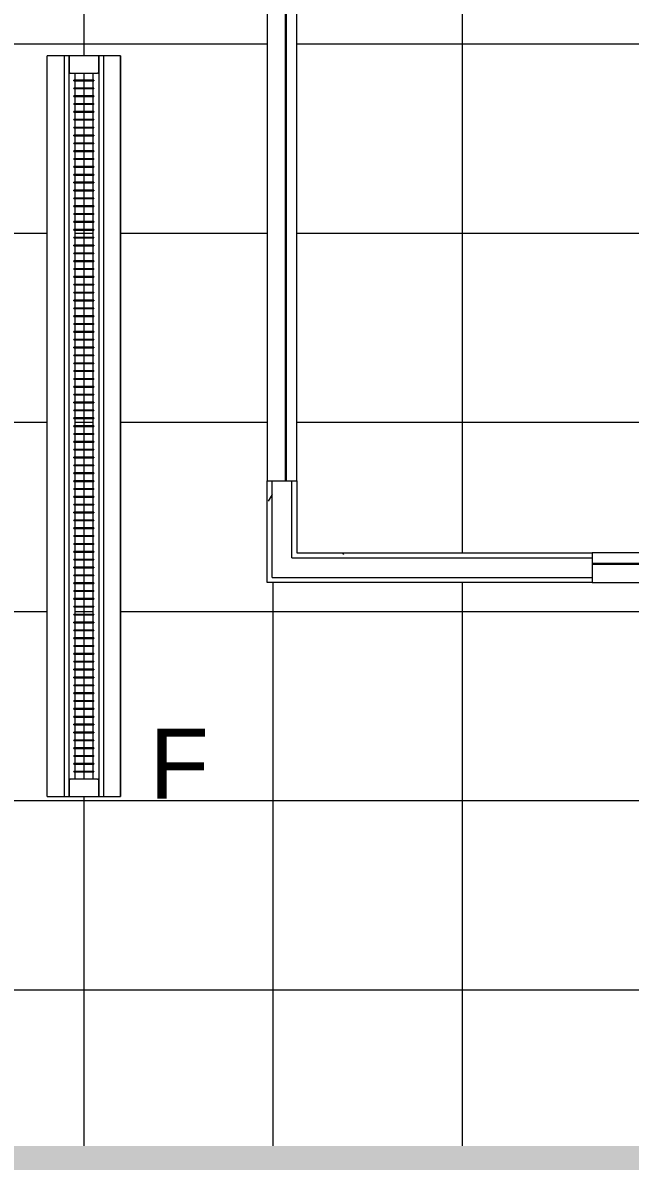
# Model space of a CAD drawing. Header units: inches. Extents: x -1196 to 1003, y -7097 to -4899.
# Drawn here: x -361.9 to -284.9, y -6854.2 to -6709.8 of the extents above; entities that cross this region are included whole.
import ezdxf

# ---------------------------------------------------------------- set-up
doc = ezdxf.new("R2010")
doc.units = ezdxf.units.IN
doc.header["$MEASUREMENT"] = 0
for name, color, linetype, lineweight in [('A-CLNG-PATT', 13, 'Continuous', 13), ('A-DETL-GENF', 92, 'Continuous', 9), ('A-GLAZ', 151, 'Continuous', 13), ('A-WALL', 113, 'Continuous', 9), ('A-WALL-PATT', 111, 'Continuous', 13), ('E-LITE-EQPM', 33, 'Continuous', 9), ('E-LITE-EQPM-IDEN', 33, 'Continuous', 9), ('I-WALL', 2, 'Continuous', 9)]:
    doc.layers.add(name, color=color, linetype=linetype, lineweight=lineweight)
doc.styles.add('Arial', font='arial.ttf', dxfattribs={"height": 8.851796})
pattern_1 = [(0, (0, 0), (30.72, 7.68), [1.267, -21.773, 1.267, -21.773, -122.88]), (0, (0, 0), (30.72, 7.68), [-46.08, 1.267, -44.813, 1.267, -21.773, -53.76]), (0, (0, 0), (30.72, 7.68), [-115.2, 1.267, -14.093, 1.267, -37.133]), (120, (11.52, 3.84), (-22.011075, 22.7643), [1.267, -21.773, 1.267, -21.773, -122.88]), (120, (11.52, 3.84), (-22.011075, 22.7643), [-46.08, 1.267, -44.813, 1.267, -21.773, -53.76]), (120, (11.52, 3.84), (-22.011075, 22.7643), [-115.2, 1.267, -14.093, 1.267, -37.133]), (240, (15.36, 19.2), (-8.708925, -30.4443), [1.267, -21.773, 1.267, -21.773, -122.88]), (240, (15.36, 19.2), (-8.708925, -30.4443), [-46.08, 1.267, -44.813, 1.267, -21.773, -53.76]), (240, (15.36, 19.2), (-8.708925, -30.4443), [-115.2, 1.267, -14.093, 1.267, -37.133])]

# ---------------------------------------------------------------- blocks, each defined once
blk = doc.blocks.new('L-Pendant-Axis-LT-Louver - L-Pendant-Axis-LT-Louver 2-V74-FIRST FLOOR RCP')
at = {"layer": 'E-LITE-EQPM'}
for p, q in [((47, 4.64), (-47, 4.64)), ((-47, 4.59), (-47, 4.64)), ((-47, 2.49), (-47, 4.59)), ((47, 4.64), (47, 4.59)), ((47, 4.59), (47, 2.49)), ((-47, 1.88), (-47, 2.49)), ((-47, 2.49), (47, 2.49)), ((47, 1.88), (-47, 1.88)), ((-47, -1.85), (-47, 1.85)), ((-47, 1.85), (-44.78, 1.85)), ((-44.78, 1.85), (-44.78, 1.8)), ((-44.78, 1.8), (-44.78, 1.83)), ((-44.78, 1.72), (-44.78, 1.8)), ((-44.78, 1.72), (-44.78, -1.72)), ((44.78, 1.8), (44.78, 1.85)), ((44.78, 1.85), (47, 1.85)), ((44.78, 1.83), (44.78, 1.8)), ((44.78, 1.8), (44.78, 1.72)), ((44.78, -1.72), (44.78, 1.72)), ((47, 2.49), (47, 1.88)), ((47, 1.85), (47, -1.85)), ((-44.78, 1.15), (-43.88, 1.15)), ((-43.88, -1.27), (-43.88, 1.27)), ((-43.82, 1.27), (-43.88, 1.27)), ((-43.82, 1.27), (-43.82, -1.27)), ((-43.82, 1.15), (-42.89, 1.15)), ((-42.89, -1.27), (-42.89, 1.27)), ((-42.82, 1.27), (-42.89, 1.27)), ((-42.82, 1.27), (-42.82, -1.27)), ((-42.82, 1.15), (-41.89, 1.15)), ((-41.89, -1.27), (-41.89, 1.27)), ((-41.83, 1.27), (-41.89, 1.27)), ((-41.83, 1.27), (-41.83, -1.27)), ((-41.83, 1.15), (-40.89, 1.15)), ((-40.89, -1.27), (-40.89, 1.27)), ((-40.83, 1.27), (-40.89, 1.27)), ((-40.83, 1.27), (-40.83, -1.27)), ((-40.83, 1.15), (-39.9, 1.15)), ((-39.9, -1.27), (-39.9, 1.27)), ((-39.83, 1.27), (-39.9, 1.27)), ((-39.83, 1.27), (-39.83, -1.27)), ((-39.83, 1.15), (-38.9, 1.15)), ((-38.9, -1.27), (-38.9, 1.27)), ((-38.84, 1.27), (-38.9, 1.27)), ((-38.84, 1.27), (-38.84, -1.27)), ((-38.84, 1.15), (-37.9, 1.15)), ((-37.9, -1.27), (-37.9, 1.27)), ((-37.84, 1.27), (-37.9, 1.27)), ((-37.84, 1.27), (-37.84, -1.27)), ((-37.84, 1.15), (-36.91, 1.15)), ((-36.91, -1.27), (-36.91, 1.27)), ((-36.84, 1.27), (-36.91, 1.27)), ((-36.84, 1.27), (-36.84, -1.27)), ((-36.84, 1.15), (-35.91, 1.15)), ((-35.91, -1.27), (-35.91, 1.27)), ((-35.85, 1.27), (-35.91, 1.27)), ((-35.85, 1.27), (-35.85, -1.27)), ((-35.85, 1.15), (-34.91, 1.15)), ((-34.91, -1.27), (-34.91, 1.27)), ((-34.85, 1.27), (-34.91, 1.27)), ((-34.85, 1.27), (-34.85, -1.27)), ((-34.85, 1.15), (-33.92, 1.15)), ((-33.92, -1.27), (-33.92, 1.27)), ((-33.85, 1.27), (-33.92, 1.27)), ((-33.85, 1.27), (-33.85, -1.27)), ((-33.85, 1.15), (-32.92, 1.15)), ((-32.92, -1.27), (-32.92, 1.27)), ((-32.86, 1.27), (-32.92, 1.27)), ((-32.86, 1.27), (-32.86, -1.27)), ((-32.86, 1.15), (-31.92, 1.15)), ((-31.92, -1.27), (-31.92, 1.27)), ((-31.86, 1.27), (-31.92, 1.27)), ((-31.86, 1.27), (-31.86, -1.27)), ((-31.86, 1.15), (-30.93, 1.15)), ((-30.93, -1.27), (-30.93, 1.27)), ((-30.86, 1.27), (-30.93, 1.27)), ((-30.86, 1.27), (-30.86, -1.27)), ((-30.86, 1.15), (-29.93, 1.15)), ((-29.93, -1.27), (-29.93, 1.27)), ((-29.87, 1.27), (-29.93, 1.27)), ((-29.87, 1.27), (-29.87, -1.27)), ((-29.87, 1.15), (-28.93, 1.15)), ((-28.93, -1.27), (-28.93, 1.27)), ((-28.87, 1.27), (-28.93, 1.27)), ((-28.87, 1.27), (-28.87, -1.27)), ((-28.87, 1.15), (-27.94, 1.15)), ((-27.94, -1.27), (-27.94, 1.27)), ((-27.87, 1.27), (-27.94, 1.27)), ((-27.87, 1.27), (-27.87, -1.27)), ((-27.87, 1.15), (-26.94, 1.15)), ((-26.94, -1.27), (-26.94, 1.27)), ((-26.88, 1.27), (-26.94, 1.27)), ((-26.88, 1.27), (-26.88, -1.27)), ((-26.88, 1.15), (-25.94, 1.15)), ((-25.94, -1.27), (-25.94, 1.27)), ((-25.88, 1.27), (-25.94, 1.27)), ((-25.88, 1.27), (-25.88, -1.27)), ((-25.88, 1.15), (-24.95, 1.15)), ((-24.95, -1.27), (-24.95, 1.27)), ((-24.88, 1.27), (-24.95, 1.27)), ((-24.88, 1.27), (-24.88, -1.27)), ((-24.88, 1.15), (-23.95, 1.15)), ((-23.95, -1.27), (-23.95, 1.27)), ((-23.89, 1.27), (-23.95, 1.27)), ((-23.89, 1.27), (-23.89, -1.27)), ((-23.89, 1.15), (-22.95, 1.15)), ((-22.95, -1.27), (-22.95, 1.27)), ((-22.89, 1.27), (-22.95, 1.27)), ((-22.89, 1.27), (-22.89, -1.27)), ((-22.89, 1.15), (-21.96, 1.15)), ((-21.96, -1.27), (-21.96, 1.27)), ((-21.89, 1.27), (-21.96, 1.27)), ((-21.89, 1.27), (-21.89, -1.27)), ((-21.89, 1.15), (-20.96, 1.15)), ((-20.96, -1.27), (-20.96, 1.27)), ((-20.9, 1.27), (-20.96, 1.27)), ((-20.9, 1.27), (-20.9, -1.27)), ((-20.9, 1.15), (-19.96, 1.15)), ((-19.96, -1.27), (-19.96, 1.27)), ((-19.9, 1.27), (-19.96, 1.27)), ((-19.9, 1.27), (-19.9, -1.27)), ((-19.9, 1.15), (-18.97, 1.15)), ((-18.97, -1.27), (-18.97, 1.27)), ((-18.9, 1.27), (-18.97, 1.27)), ((-18.9, 1.27), (-18.9, -1.27)), ((-18.9, 1.15), (-17.97, 1.15)), ((-17.97, -1.27), (-17.97, 1.27)), ((-17.91, 1.27), (-17.97, 1.27)), ((-17.91, 1.27), (-17.91, -1.27)), ((-17.91, 1.15), (-16.97, 1.15)), ((-16.97, -1.27), (-16.97, 1.27)), ((-16.91, 1.27), (-16.97, 1.27)), ((-16.91, 1.27), (-16.91, -1.27)), ((-16.91, 1.15), (-15.98, 1.15)), ((-15.98, -1.27), (-15.98, 1.27)), ((-15.91, 1.27), (-15.98, 1.27)), ((-15.91, 1.27), (-15.91, -1.27)), ((-15.91, 1.15), (-14.98, 1.15)), ((-14.98, -1.27), (-14.98, 1.27)), ((-14.92, 1.27), (-14.98, 1.27)), ((-14.92, 1.27), (-14.92, -1.27)), ((-14.92, 1.15), (-13.98, 1.15)), ((-13.98, -1.27), (-13.98, 1.27)), ((-13.92, 1.27), (-13.98, 1.27)), ((-13.92, 1.27), (-13.92, -1.27)), ((-13.92, 1.15), (-12.99, 1.15)), ((-12.99, -1.27), (-12.99, 1.27)), ((-12.92, 1.27), (-12.99, 1.27)), ((-12.92, 1.27), (-12.92, -1.27)), ((-12.92, 1.15), (-11.99, 1.15)), ((-11.99, -1.27), (-11.99, 1.27)), ((-11.93, 1.27), (-11.99, 1.27)), ((-11.93, 1.27), (-11.93, -1.27)), ((-11.93, 1.15), (-10.99, 1.15)), ((-10.99, -1.27), (-10.99, 1.27)), ((-10.93, 1.27), (-10.99, 1.27)), ((-10.93, 1.27), (-10.93, -1.27)), ((-10.93, 1.15), (-10, 1.15)), ((-10, -1.27), (-10, 1.27)), ((-9.94, 1.27), (-10, 1.27)), ((-9.94, 1.27), (-9.94, -1.27)), ((-9.94, 1.15), (-9, 1.15)), ((-9, -1.27), (-9, 1.27)), ((-8.94, 1.27), (-9, 1.27)), ((-8.94, 1.27), (-8.94, -1.27)), ((-8.94, 1.15), (-8, 1.15)), ((-8, -1.27), (-8, 1.27)), ((-7.94, 1.27), (-8, 1.27)), ((-7.94, 1.27), (-7.94, -1.27)), ((-7.94, 1.15), (-7.01, 1.15)), ((-7.01, -1.27), (-7.01, 1.27)), ((-6.95, 1.27), (-7.01, 1.27)), ((-6.95, 1.27), (-6.95, -1.27)), ((-6.95, 1.15), (-6.01, 1.15)), ((-6.01, -1.27), (-6.01, 1.27)), ((-5.95, 1.27), (-6.01, 1.27)), ((-5.95, 1.27), (-5.95, -1.27)), ((-5.95, 1.15), (-5.01, 1.15)), ((-5.01, -1.27), (-5.01, 1.27)), ((-4.95, 1.27), (-5.01, 1.27)), ((-4.95, 1.27), (-4.95, -1.27)), ((-4.95, 1.15), (-4.02, 1.15)), ((-4.02, -1.27), (-4.02, 1.27)), ((-3.96, 1.27), (-4.02, 1.27)), ((-3.96, 1.27), (-3.96, -1.27)), ((-3.96, 1.15), (-3.02, 1.15)), ((-3.02, -1.27), (-3.02, 1.27)), ((-2.96, 1.27), (-3.02, 1.27)), ((-2.96, 1.27), (-2.96, -1.27)), ((-2.96, 1.15), (-2.02, 1.15)), ((-2.02, -1.27), (-2.02, 1.27)), ((-1.96, 1.27), (-2.02, 1.27)), ((-1.96, 1.27), (-1.96, -1.27)), ((-1.96, 1.15), (-1.03, 1.15)), ((-1.03, -1.27), (-1.03, 1.27)), ((-0.97, 1.27), (-1.03, 1.27)), ((-0.97, 1.27), (-0.97, -1.27)), ((-0.97, 1.15), (-0.03, 1.15)), ((-0.03, -1.27), (-0.03, 1.27)), ((0.03, 1.27), (-0.03, 1.27)), ((0.03, 1.27), (0.03, -1.27)), ((0.03, 1.15), (0.97, 1.15)), ((0.97, -1.27), (0.97, 1.27)), ((1.03, 1.27), (0.97, 1.27)), ((1.03, 1.27), (1.03, -1.27)), ((1.03, 1.15), (1.96, 1.15)), ((1.96, -1.27), (1.96, 1.27)), ((2.02, 1.27), (1.96, 1.27)), ((2.02, 1.27), (2.02, -1.27)), ((2.02, 1.15), (2.96, 1.15)), ((2.96, -1.27), (2.96, 1.27)), ((3.02, 1.27), (2.96, 1.27)), ((3.02, 1.27), (3.02, -1.27)), ((3.02, 1.15), (3.96, 1.15)), ((3.96, -1.27), (3.96, 1.27)), ((4.02, 1.27), (3.96, 1.27)), ((4.02, 1.27), (4.02, -1.27)), ((4.02, 1.15), (4.95, 1.15)), ((4.95, -1.27), (4.95, 1.27)), ((5.01, 1.27), (4.95, 1.27)), ((5.01, 1.27), (5.01, -1.27)), ((5.01, 1.15), (5.95, 1.15)), ((5.95, -1.27), (5.95, 1.27)), ((6.01, 1.27), (5.95, 1.27)), ((6.01, 1.27), (6.01, -1.27)), ((6.01, 1.15), (6.95, 1.15)), ((6.95, -1.27), (6.95, 1.27)), ((7.01, 1.27), (6.95, 1.27)), ((7.01, 1.27), (7.01, -1.27)), ((7.01, 1.15), (7.94, 1.15)), ((7.94, -1.27), (7.94, 1.27)), ((8, 1.27), (7.94, 1.27)), ((8, 1.27), (8, -1.27)), ((8, 1.15), (8.94, 1.15)), ((8.94, -1.27), (8.94, 1.27)), ((9, 1.27), (8.94, 1.27)), ((9, 1.27), (9, -1.27)), ((9, 1.15), (9.94, 1.15)), ((9.94, -1.27), (9.94, 1.27)), ((10, 1.27), (9.94, 1.27)), ((10, 1.27), (10, -1.27)), ((10, 1.15), (10.93, 1.15)), ((10.93, -1.27), (10.93, 1.27)), ((10.99, 1.27), (10.93, 1.27)), ((10.99, 1.27), (10.99, -1.27)), ((10.99, 1.15), (11.93, 1.15)), ((11.93, -1.27), (11.93, 1.27)), ((11.99, 1.27), (11.93, 1.27)), ((11.99, 1.27), (11.99, -1.27)), ((11.99, 1.15), (12.92, 1.15)), ((12.92, -1.27), (12.92, 1.27)), ((12.99, 1.27), (12.92, 1.27)), ((12.99, 1.27), (12.99, -1.27)), ((12.99, 1.15), (13.92, 1.15)), ((13.92, -1.27), (13.92, 1.27)), ((13.98, 1.27), (13.92, 1.27)), ((13.98, 1.27), (13.98, -1.27)), ((13.98, 1.15), (14.92, 1.15)), ((14.92, -1.27), (14.92, 1.27)), ((14.98, 1.27), (14.92, 1.27)), ((14.98, 1.27), (14.98, -1.27)), ((14.98, 1.15), (15.91, 1.15)), ((15.91, -1.27), (15.91, 1.27)), ((15.98, 1.27), (15.91, 1.27)), ((15.98, 1.27), (15.98, -1.27)), ((15.98, 1.15), (16.91, 1.15)), ((16.91, -1.27), (16.91, 1.27)), ((16.97, 1.27), (16.91, 1.27)), ((16.97, 1.27), (16.97, -1.27)), ((16.97, 1.15), (17.91, 1.15)), ((17.91, -1.27), (17.91, 1.27)), ((17.97, 1.27), (17.91, 1.27)), ((17.97, 1.27), (17.97, -1.27)), ((17.97, 1.15), (18.9, 1.15)), ((18.9, -1.27), (18.9, 1.27)), ((18.97, 1.27), (18.9, 1.27)), ((18.97, 1.27), (18.97, -1.27)), ((18.97, 1.15), (19.9, 1.15)), ((19.9, -1.27), (19.9, 1.27)), ((19.96, 1.27), (19.9, 1.27)), ((19.96, 1.27), (19.96, -1.27)), ((19.96, 1.15), (20.9, 1.15)), ((20.9, -1.27), (20.9, 1.27)), ((20.96, 1.27), (20.9, 1.27)), ((20.96, 1.27), (20.96, -1.27)), ((20.96, 1.15), (21.89, 1.15)), ((21.89, -1.27), (21.89, 1.27)), ((21.96, 1.27), (21.89, 1.27)), ((21.96, 1.27), (21.96, -1.27)), ((21.96, 1.15), (22.89, 1.15)), ((22.89, -1.27), (22.89, 1.27)), ((22.95, 1.27), (22.89, 1.27)), ((22.95, 1.27), (22.95, -1.27)), ((22.95, 1.15), (23.89, 1.15)), ((23.89, -1.27), (23.89, 1.27)), ((23.95, 1.27), (23.89, 1.27)), ((23.95, 1.27), (23.95, -1.27)), ((23.95, 1.15), (24.88, 1.15)), ((24.88, -1.27), (24.88, 1.27)), ((24.95, 1.27), (24.88, 1.27)), ((24.95, 1.27), (24.95, -1.27)), ((24.95, 1.15), (25.88, 1.15)), ((25.88, -1.27), (25.88, 1.27)), ((25.94, 1.27), (25.88, 1.27)), ((25.94, 1.27), (25.94, -1.27)), ((25.94, 1.15), (26.88, 1.15)), ((26.88, -1.27), (26.88, 1.27)), ((26.94, 1.27), (26.88, 1.27)), ((26.94, 1.27), (26.94, -1.27)), ((26.94, 1.15), (27.87, 1.15)), ((27.87, -1.27), (27.87, 1.27)), ((27.94, 1.27), (27.87, 1.27)), ((27.94, 1.27), (27.94, -1.27)), ((27.94, 1.15), (28.87, 1.15)), ((28.87, -1.27), (28.87, 1.27)), ((28.93, 1.27), (28.87, 1.27)), ((28.93, 1.27), (28.93, -1.27)), ((28.93, 1.15), (29.87, 1.15)), ((29.87, -1.27), (29.87, 1.27)), ((29.93, 1.27), (29.87, 1.27)), ((29.93, 1.27), (29.93, -1.27)), ((29.93, 1.15), (30.86, 1.15)), ((30.86, -1.27), (30.86, 1.27)), ((30.93, 1.27), (30.86, 1.27)), ((30.93, 1.27), (30.93, -1.27)), ((30.93, 1.15), (31.86, 1.15)), ((31.86, -1.27), (31.86, 1.27)), ((31.92, 1.27), (31.86, 1.27)), ((31.92, 1.27), (31.92, -1.27)), ((31.92, 1.15), (32.86, 1.15)), ((32.86, -1.27), (32.86, 1.27)), ((32.92, 1.27), (32.86, 1.27)), ((32.92, 1.27), (32.92, -1.27)), ((32.92, 1.15), (33.85, 1.15)), ((33.85, -1.27), (33.85, 1.27)), ((33.92, 1.27), (33.85, 1.27)), ((33.92, 1.27), (33.92, -1.27)), ((33.92, 1.15), (34.85, 1.15)), ((34.85, -1.27), (34.85, 1.27)), ((34.91, 1.27), (34.85, 1.27)), ((34.91, 1.27), (34.91, -1.27)), ((34.91, 1.15), (35.85, 1.15)), ((35.85, -1.27), (35.85, 1.27)), ((35.91, 1.27), (35.85, 1.27)), ((35.91, 1.27), (35.91, -1.27)), ((35.91, 1.15), (36.84, 1.15)), ((36.84, -1.27), (36.84, 1.27)), ((36.91, 1.27), (36.84, 1.27)), ((36.91, 1.27), (36.91, -1.27)), ((36.91, 1.15), (37.84, 1.15)), ((37.84, -1.27), (37.84, 1.27)), ((37.9, 1.27), (37.84, 1.27)), ((37.9, 1.27), (37.9, -1.27)), ((37.9, 1.15), (38.84, 1.15)), ((38.84, -1.27), (38.84, 1.27)), ((38.9, 1.27), (38.84, 1.27)), ((38.9, 1.27), (38.9, -1.27)), ((38.9, 1.15), (39.83, 1.15)), ((39.83, -1.27), (39.83, 1.27)), ((39.9, 1.27), (39.83, 1.27)), ((39.9, 1.27), (39.9, -1.27)), ((39.9, 1.15), (40.83, 1.15)), ((40.83, -1.27), (40.83, 1.27)), ((40.89, 1.27), (40.83, 1.27)), ((40.89, 1.27), (40.89, -1.27)), ((40.89, 1.15), (41.83, 1.15)), ((41.83, -1.27), (41.83, 1.27)), ((41.89, 1.27), (41.83, 1.27)), ((41.89, 1.27), (41.89, -1.27)), ((41.89, 1.15), (42.79, 1.15)), ((42.82, -1.27), (42.82, 1.27)), ((42.89, 1.27), (42.82, 1.27)), ((42.89, 1.27), (42.89, -1.27)), ((42.89, 1.15), (43.82, 1.15)), ((43.82, -1.27), (43.82, 1.27)), ((43.88, 1.27), (43.82, 1.27)), ((43.88, 1.27), (43.88, -1.27)), ((43.88, 1.15), (44.78, 1.15)), ((-44.78, -1.15), (-43.88, -1.15)), ((-43.88, -1.27), (-43.82, -1.27)), ((-43.82, -1.15), (-42.89, -1.15)), ((-42.89, -1.27), (-42.82, -1.27)), ((-42.82, -1.15), (-41.89, -1.15)), ((-41.89, -1.27), (-41.83, -1.27)), ((-41.83, -1.15), (-40.89, -1.15)), ((-40.89, -1.27), (-40.83, -1.27)), ((-40.83, -1.15), (-39.9, -1.15)), ((-39.9, -1.27), (-39.83, -1.27)), ((-39.83, -1.15), (-38.9, -1.15)), ((-38.9, -1.27), (-38.84, -1.27)), ((-38.84, -1.15), (-37.9, -1.15)), ((-37.9, -1.27), (-37.84, -1.27)), ((-37.84, -1.15), (-36.91, -1.15)), ((-36.91, -1.27), (-36.84, -1.27)), ((-36.84, -1.15), (-35.91, -1.15)), ((-35.91, -1.27), (-35.85, -1.27)), ((-35.85, -1.15), (-34.91, -1.15)), ((-34.91, -1.27), (-34.85, -1.27)), ((-34.85, -1.15), (-33.92, -1.15)), ((-33.92, -1.27), (-33.85, -1.27)), ((-33.85, -1.15), (-32.92, -1.15)), ((-32.92, -1.27), (-32.86, -1.27)), ((-32.86, -1.15), (-31.92, -1.15)), ((-31.92, -1.27), (-31.86, -1.27)), ((-31.86, -1.15), (-30.93, -1.15)), ((-30.93, -1.27), (-30.86, -1.27)), ((-30.86, -1.15), (-29.93, -1.15)), ((-29.93, -1.27), (-29.87, -1.27)), ((-29.87, -1.15), (-28.93, -1.15)), ((-28.93, -1.27), (-28.87, -1.27)), ((-28.87, -1.15), (-27.94, -1.15)), ((-27.94, -1.27), (-27.87, -1.27)), ((-27.87, -1.15), (-26.94, -1.15)), ((-26.94, -1.27), (-26.88, -1.27)), ((-26.88, -1.15), (-25.94, -1.15)), ((-25.94, -1.27), (-25.88, -1.27)), ((-25.88, -1.15), (-24.95, -1.15)), ((-24.95, -1.27), (-24.88, -1.27)), ((-24.88, -1.15), (-23.95, -1.15)), ((-23.95, -1.27), (-23.89, -1.27)), ((-23.89, -1.15), (-22.95, -1.15)), ((-22.95, -1.27), (-22.89, -1.27)), ((-22.89, -1.15), (-21.96, -1.15)), ((-21.96, -1.27), (-21.89, -1.27)), ((-21.89, -1.15), (-20.96, -1.15)), ((-20.96, -1.27), (-20.9, -1.27)), ((-20.9, -1.15), (-19.96, -1.15)), ((-19.96, -1.27), (-19.9, -1.27)), ((-19.9, -1.15), (-18.97, -1.15)), ((-18.97, -1.27), (-18.9, -1.27)), ((-18.9, -1.15), (-17.97, -1.15)), ((-17.97, -1.27), (-17.91, -1.27)), ((-17.91, -1.15), (-16.97, -1.15)), ((-16.97, -1.27), (-16.91, -1.27)), ((-16.91, -1.15), (-15.98, -1.15)), ((-15.98, -1.27), (-15.91, -1.27)), ((-15.91, -1.15), (-14.98, -1.15)), ((-14.98, -1.27), (-14.92, -1.27)), ((-14.92, -1.15), (-13.98, -1.15)), ((-13.98, -1.27), (-13.92, -1.27)), ((-13.92, -1.15), (-12.99, -1.15)), ((-12.99, -1.27), (-12.92, -1.27)), ((-12.92, -1.15), (-11.99, -1.15)), ((-11.99, -1.27), (-11.93, -1.27)), ((-11.93, -1.15), (-10.99, -1.15)), ((-10.99, -1.27), (-10.93, -1.27)), ((-10.93, -1.15), (-10, -1.15)), ((-10, -1.27), (-9.94, -1.27)), ((-9.94, -1.15), (-9, -1.15)), ((-9, -1.27), (-8.94, -1.27)), ((-8.94, -1.15), (-8, -1.15)), ((-8, -1.27), (-7.94, -1.27)), ((-7.94, -1.15), (-7.01, -1.15)), ((-7.01, -1.27), (-6.95, -1.27)), ((-6.95, -1.15), (-6.01, -1.15)), ((-6.01, -1.27), (-5.95, -1.27)), ((-5.95, -1.15), (-5.01, -1.15)), ((-5.01, -1.27), (-4.95, -1.27)), ((-4.95, -1.15), (-4.02, -1.15)), ((-4.02, -1.27), (-3.96, -1.27)), ((-3.96, -1.15), (-3.02, -1.15)), ((-3.02, -1.27), (-2.96, -1.27)), ((-2.96, -1.15), (-2.02, -1.15)), ((-2.02, -1.27), (-1.96, -1.27)), ((-1.96, -1.15), (-1.03, -1.15)), ((-1.03, -1.27), (-0.97, -1.27)), ((-0.97, -1.15), (-0.03, -1.15)), ((-0.03, -1.27), (0.03, -1.27)), ((0.03, -1.15), (0.97, -1.15)), ((0.97, -1.27), (1.03, -1.27)), ((1.03, -1.15), (1.96, -1.15)), ((1.96, -1.27), (2.02, -1.27)), ((2.02, -1.15), (2.96, -1.15)), ((2.96, -1.27), (3.02, -1.27)), ((3.02, -1.15), (3.96, -1.15)), ((3.96, -1.27), (4.02, -1.27)), ((4.02, -1.15), (4.95, -1.15)), ((4.95, -1.27), (5.01, -1.27)), ((5.01, -1.15), (5.95, -1.15)), ((5.95, -1.27), (6.01, -1.27)), ((6.01, -1.15), (6.95, -1.15)), ((6.95, -1.27), (7.01, -1.27)), ((7.01, -1.15), (7.94, -1.15)), ((7.94, -1.27), (8, -1.27)), ((8, -1.15), (8.94, -1.15)), ((8.94, -1.27), (9, -1.27)), ((9, -1.15), (9.94, -1.15)), ((9.94, -1.27), (10, -1.27)), ((10, -1.15), (10.93, -1.15)), ((10.93, -1.27), (10.99, -1.27)), ((10.99, -1.15), (11.93, -1.15)), ((11.93, -1.27), (11.99, -1.27)), ((11.99, -1.15), (12.92, -1.15)), ((12.92, -1.27), (12.99, -1.27)), ((12.99, -1.15), (13.92, -1.15)), ((13.92, -1.27), (13.98, -1.27)), ((13.98, -1.15), (14.92, -1.15)), ((14.92, -1.27), (14.98, -1.27)), ((14.98, -1.15), (15.91, -1.15)), ((15.91, -1.27), (15.98, -1.27)), ((15.98, -1.15), (16.91, -1.15)), ((16.91, -1.27), (16.97, -1.27)), ((16.97, -1.15), (17.91, -1.15)), ((17.91, -1.27), (17.97, -1.27)), ((17.97, -1.15), (18.9, -1.15)), ((18.9, -1.27), (18.97, -1.27)), ((18.97, -1.15), (19.9, -1.15)), ((19.9, -1.27), (19.96, -1.27)), ((19.96, -1.15), (20.9, -1.15)), ((20.9, -1.27), (20.96, -1.27)), ((20.96, -1.15), (21.89, -1.15)), ((21.89, -1.27), (21.96, -1.27)), ((21.96, -1.15), (22.89, -1.15)), ((22.89, -1.27), (22.95, -1.27)), ((22.95, -1.15), (23.89, -1.15)), ((23.89, -1.27), (23.95, -1.27)), ((23.95, -1.15), (24.88, -1.15)), ((24.88, -1.27), (24.95, -1.27)), ((24.95, -1.15), (25.88, -1.15)), ((25.88, -1.27), (25.94, -1.27)), ((25.94, -1.15), (26.88, -1.15)), ((26.88, -1.27), (26.94, -1.27)), ((26.94, -1.15), (27.87, -1.15)), ((27.87, -1.27), (27.94, -1.27)), ((27.94, -1.15), (28.87, -1.15)), ((28.87, -1.27), (28.93, -1.27)), ((28.93, -1.15), (29.87, -1.15)), ((29.87, -1.27), (29.93, -1.27)), ((29.93, -1.15), (30.86, -1.15)), ((30.86, -1.27), (30.93, -1.27)), ((30.93, -1.15), (31.86, -1.15)), ((31.86, -1.27), (31.92, -1.27)), ((31.92, -1.15), (32.86, -1.15)), ((32.86, -1.27), (32.92, -1.27)), ((32.92, -1.15), (33.85, -1.15)), ((33.85, -1.27), (33.92, -1.27)), ((33.92, -1.15), (34.85, -1.15)), ((34.85, -1.27), (34.91, -1.27)), ((34.91, -1.15), (35.85, -1.15)), ((35.85, -1.27), (35.91, -1.27)), ((35.91, -1.15), (36.84, -1.15)), ((36.84, -1.27), (36.91, -1.27)), ((36.91, -1.15), (37.84, -1.15)), ((37.84, -1.27), (37.9, -1.27)), ((37.9, -1.15), (38.84, -1.15)), ((38.84, -1.27), (38.9, -1.27)), ((38.9, -1.15), (39.83, -1.15)), ((39.83, -1.27), (39.9, -1.27)), ((39.9, -1.15), (40.83, -1.15)), ((40.83, -1.27), (40.89, -1.27)), ((40.89, -1.15), (41.83, -1.15)), ((41.83, -1.27), (41.89, -1.27)), ((41.89, -1.15), (42.79, -1.15)), ((42.82, -1.27), (42.89, -1.27)), ((42.89, -1.15), (43.82, -1.15)), ((43.82, -1.27), (43.88, -1.27)), ((43.88, -1.15), (44.78, -1.15)), ((-47, -1.85), (-44.78, -1.85)), ((-47, -2.49), (-47, -1.88)), ((-47, -1.88), (47, -1.88)), ((-47, -4.6), (-47, -2.49)), ((-47, -2.49), (47, -2.49)), ((-44.78, -1.8), (-44.78, -1.72)), ((-44.78, -1.8), (-44.78, -1.85)), ((-44.78, -1.83), (-44.78, -1.8)), ((44.78, -1.72), (44.78, -1.8)), ((44.78, -1.85), (44.78, -1.8)), ((44.78, -1.8), (44.78, -1.83)), ((44.78, -1.85), (47, -1.85)), ((47, -1.88), (47, -2.49)), ((47, -2.49), (47, -4.6)), ((-47, -4.64), (-47, -4.6)), ((-47, -4.6), (47, -4.6)), ((-47, -4.64), (47, -4.64)), ((47, -4.6), (47, -4.64))]:
    blk.add_line(p, q, dxfattribs=at)
blk = doc.blocks.new('Frameless opening with glazing - 48_ x 90_-5604513-FIRST FLOOR RCP')
at = {"layer": 'A-GLAZ', "lineweight": 30}
blk.add_line((-25.5, 0.5), (22.5, 0.5), dxfattribs=at)
blk = doc.blocks.new('Frameless opening with glazing - 36_ x 90_-5351416-FIRST FLOOR RCP')
at = {"layer": 'A-GLAZ', "lineweight": 30}
blk.add_line((-19.5, -0.5), (16.5, -0.5), dxfattribs=at)

msp = doc.modelspace()

# ---------------------------------------------------------------- hatches: boundary and pattern name
at = {"layer": 'A-CLNG-PATT'}
h = msp.add_hatch(dxfattribs=at)
h.set_pattern_fill('FP_5', color=256, style=0, pattern_type=2)
h.set_pattern_definition([(0, (197.81, -6472.464), (0, -24), []), (270, (197.81, -6472.464), (-24, -1e-15), [])])
h.paths.add_polyline_path([(206.81, -6852.28), (274.94, -6852.28), (274.94, -6849.28), (252.94, -6849.28), (252.94, -6827.28), (274.94, -6827.28), (274.94, -6780.78), (-330.94, -6780.78), (-330.94, -6609.28), (-365.06, -6609.28), (-365.06, -6852.28), (197.38, -6852.28)], flags=0)
h.paths.add_polyline_path([(15.76, -6849.28), (-6.24, -6849.28), (-6.24, -6827.28), (15.76, -6827.28), (15.76, -6832.16)], flags=0)
h.paths.add_polyline_path([(-205.06, -6849.28), (-227.06, -6849.28), (-227.06, -6827.28), (-205.06, -6827.28), (-205.06, -6843.93)], flags=0)
h.paths.add_polyline_path([(-349.59, -6807.94), (-358.83, -6807.94), (-358.79, -6713.94), (-349.56, -6713.94), (-349.58, -6807.94)], flags=0)
h.paths.add_polyline_path([(-354.19, -6805.72), (-353.04, -6805.72), (-353.04, -6804.82), (-355.34, -6804.82), (-355.34, -6805.72)], flags=0)
h.paths.add_polyline_path([(-355.34, -6804.76), (-353.04, -6804.76), (-353.04, -6803.82), (-355.34, -6803.82)], flags=0)
h.paths.add_polyline_path([(-355.34, -6803.76), (-353.04, -6803.73), (-353.04, -6802.83), (-355.34, -6802.83), (-355.34, -6803.73)], flags=0)
h.paths.add_polyline_path([(-353.04, -6802.76), (-353.04, -6801.83), (-355.34, -6801.83), (-355.34, -6802.76)], flags=0)
h.paths.add_polyline_path([(-353.04, -6801.77), (-353.04, -6800.83), (-355.34, -6800.83), (-355.34, -6801.77)], flags=0)
h.paths.add_polyline_path([(-355.34, -6800.77), (-353.04, -6800.77), (-353.04, -6799.84), (-355.34, -6799.84)], flags=0)
h.paths.add_polyline_path([(-355.34, -6799.77), (-353.04, -6799.77), (-353.04, -6798.84), (-355.34, -6798.84), (-355.34, -6799.5)], flags=0)
h.paths.add_polyline_path([(-355.21, -6798.78), (-353.04, -6798.78), (-353.04, -6797.84), (-355.34, -6797.84), (-355.34, -6798.78)], flags=0)
h.paths.add_polyline_path([(-353.04, -6797.78), (-353.04, -6796.85), (-355.34, -6796.85), (-355.34, -6797.78), (-355.02, -6797.78)], flags=0)
h.paths.add_polyline_path([(-353.04, -6796.78), (-353.04, -6795.85), (-355.34, -6795.85), (-355.34, -6796.78), (-354.84, -6796.78)], flags=0)
h.paths.add_polyline_path([(-355.34, -6795.79), (-353.04, -6795.79), (-353.04, -6794.85), (-355.34, -6794.85)], flags=0)
h.paths.add_polyline_path([(-354.47, -6794.79), (-353.04, -6794.79), (-353.04, -6793.86), (-355.34, -6793.86), (-355.34, -6794.79)], flags=0)
h.paths.add_polyline_path([(-354.29, -6793.79), (-353.04, -6793.79), (-353.04, -6792.86), (-355.34, -6792.86), (-355.34, -6793.79)], flags=0)
h.paths.add_polyline_path([(-353.04, -6792.8), (-353.04, -6791.86), (-355.34, -6791.86), (-355.34, -6792.8), (-354.11, -6792.8)], flags=0)
h.paths.add_polyline_path([(-353.92, -6791.8), (-353.04, -6791.8), (-353.04, -6790.87), (-355.34, -6790.87), (-355.34, -6791.8)], flags=0)
h.paths.add_polyline_path([(-353.74, -6790.8), (-353.04, -6790.8), (-353.04, -6789.87), (-355.34, -6789.87), (-355.34, -6790.8)], flags=0)
h.paths.add_polyline_path([(-355.34, -6789.81), (-353.04, -6789.81), (-353.04, -6788.87), (-355.34, -6788.87)], flags=0)
h.paths.add_polyline_path([(-353.04, -6788.81), (-353.04, -6787.88), (-355.34, -6787.88), (-355.34, -6788.81), (-353.37, -6788.81)], flags=0)
h.paths.add_polyline_path([(-355.34, -6787.81), (-353.04, -6787.81), (-353.04, -6786.88), (-355.34, -6786.88)], flags=0)
h.paths.add_polyline_path([(-355.34, -6786.82), (-353.04, -6786.82), (-353.04, -6785.88), (-355.34, -6785.88)], flags=0)
h.paths.add_polyline_path([(-353.04, -6785.82), (-353.04, -6784.89), (-355.34, -6784.89), (-355.34, -6785.82)], flags=0)
h.paths.add_polyline_path([(-355.34, -6784.82), (-353.04, -6784.82), (-353.04, -6783.89), (-355.34, -6783.89), (-355.34, -6784.78)], flags=0)
h.paths.add_polyline_path([(-355.34, -6783.83), (-353.04, -6783.83), (-353.04, -6782.89), (-355.34, -6782.89)], flags=0)
h.paths.add_polyline_path([(-353.04, -6782.83), (-353.04, -6781.9), (-355.34, -6781.9), (-355.34, -6782.83)], flags=0)
h.paths.add_polyline_path([(-353.04, -6781.83), (-353.04, -6780.9), (-355.34, -6780.9), (-355.34, -6781.83)], flags=0)
h.paths.add_polyline_path([(-353.04, -6780.84), (-353.04, -6779.9), (-355.34, -6779.9), (-355.34, -6780.84)], flags=0)
h.paths.add_polyline_path([(-355.34, -6779.84), (-353.04, -6779.84), (-353.04, -6778.91), (-355.34, -6778.91)], flags=0)
h.paths.add_polyline_path([(-355.34, -6778.84), (-353.04, -6778.84), (-353.04, -6777.91), (-355.34, -6777.91)], flags=0)
h.paths.add_polyline_path([(-355.34, -6777.85), (-353.04, -6777.85), (-353.04, -6776.91), (-355.34, -6776.91)], flags=0)
h.paths.add_polyline_path([(199.19, -6777.03), (271.19, -6777.03), (271.19, -6609.28), (157.19, -6609.28), (157.19, -6640.15), (174.03, -6640.15), (174.03, -6664.78), (157.19, -6664.78), (157.19, -6777.03), (197.38, -6777.03)], flags=0)
h.paths.add_polyline_path([(131.03, -6777.03), (153.44, -6777.03), (153.44, -6664.78), (149.47, -6664.78), (149.47, -6640.15), (153.44, -6640.14), (153.44, -6609.28), (69.44, -6609.28), (69.44, -6640.15), (78.03, -6640.15), (78.03, -6664.78), (69.44, -6664.78), (69.44, -6777.03), (125.94, -6777.03)], flags=0)
h.paths.add_polyline_path([(55.25, -6777.03), (65.69, -6777.03), (65.69, -6664.78), (53.47, -6664.78), (53.47, -6640.15), (65.69, -6640.12), (65.69, -6609.28), (-48.31, -6609.28), (-48.31, -6777.03), (37.86, -6777.03)], flags=0)
h.paths.add_polyline_path([(-247.87, -6777.03), (-209.69, -6777.03), (-209.69, -6609.28), (-327.19, -6609.28), (-327.19, -6640.15), (-305.97, -6640.15), (-305.97, -6664.78), (-327.19, -6664.78), (-327.19, -6777.03), (-250.14, -6777.03)], flags=0)
h.paths.add_polyline_path([(-54.06, -6777.03), (-52.06, -6777.03), (-52.06, -6609.28), (-205.94, -6609.28), (-205.94, -6777.03), (-58.14, -6777.03)], flags=0)
h.paths.add_polyline_path([(-355.34, -6776.85), (-353.04, -6776.85), (-353.04, -6775.92), (-355.34, -6775.92)], flags=0)
h.paths.add_polyline_path([(-353.04, -6775.85), (-353.04, -6774.92), (-355.34, -6774.92), (-355.34, -6775.85)], flags=0)
h.paths.add_polyline_path([(-355.34, -6774.86), (-353.04, -6774.86), (-353.04, -6773.92), (-355.34, -6773.92)], flags=0)
h.paths.add_polyline_path([(-353.04, -6773.86), (-353.04, -6772.93), (-355.34, -6772.93), (-355.34, -6773.86)], flags=0)
h.paths.add_polyline_path([(-355.34, -6772.86), (-353.04, -6772.86), (-353.04, -6771.93), (-355.34, -6771.93)], flags=0)
h.paths.add_polyline_path([(-353.04, -6771.87), (-353.04, -6770.93), (-355.34, -6770.93), (-355.34, -6771.87)], flags=0)
h.paths.add_polyline_path([(-353.04, -6770.87), (-353.04, -6769.94), (-355.34, -6769.94), (-355.34, -6770.87)], flags=0)
h.paths.add_polyline_path([(-355.34, -6769.87), (-353.04, -6769.87), (-353.04, -6768.94), (-355.34, -6768.94)], flags=0)
h.paths.add_polyline_path([(-355.34, -6768.88), (-353.04, -6768.88), (-353.04, -6767.94), (-355.34, -6767.94)], flags=0)
h.paths.add_polyline_path([(-353.04, -6767.88), (-353.04, -6766.95), (-355.34, -6766.95), (-355.34, -6767.88)], flags=0)
h.paths.add_polyline_path([(-353.04, -6766.88), (-353.04, -6765.95), (-355.34, -6765.95), (-355.34, -6766.88)], flags=0)
h.paths.add_polyline_path([(-353.04, -6765.89), (-353.04, -6764.95), (-355.34, -6764.95), (-355.34, -6765.89)], flags=0)
h.paths.add_polyline_path([(-355.34, -6764.89), (-353.04, -6764.89), (-353.04, -6763.96), (-355.34, -6763.96)], flags=0)
h.paths.add_polyline_path([(-355.34, -6763.89), (-353.04, -6763.89), (-353.04, -6762.96), (-355.34, -6762.96)], flags=0)
h.paths.add_polyline_path([(-355.34, -6762.9), (-353.04, -6762.9), (-353.04, -6761.96), (-355.34, -6761.96)], flags=0)
h.paths.add_polyline_path([(-353.04, -6761.9), (-353.04, -6760.97), (-355.34, -6760.97), (-355.34, -6761.9)], flags=0)
h.paths.add_polyline_path([(-355.34, -6760.9), (-353.04, -6760.9), (-353.04, -6759.97), (-355.34, -6759.97)], flags=0)
h.paths.add_polyline_path([(-353.04, -6759.91), (-353.04, -6758.97), (-355.34, -6758.97), (-355.34, -6759.91)], flags=0)
h.paths.add_polyline_path([(-355.34, -6758.91), (-353.04, -6758.91), (-353.04, -6757.98), (-355.34, -6757.98)], flags=0)
h.paths.add_polyline_path([(-353.04, -6757.91), (-353.04, -6756.98), (-355.34, -6756.98), (-355.34, -6757.91)], flags=0)
h.paths.add_polyline_path([(-355.34, -6756.92), (-353.04, -6756.92), (-353.04, -6755.98), (-355.34, -6755.98), (-355.34, -6756.35)], flags=0)
h.paths.add_polyline_path([(-355.34, -6755.92), (-353.04, -6755.92), (-353.04, -6754.99), (-355.34, -6754.99)], flags=0)
h.paths.add_polyline_path([(-353.04, -6754.92), (-353.04, -6753.99), (-355.34, -6753.99), (-355.34, -6754.92)], flags=0)
h.paths.add_polyline_path([(-353.04, -6753.93), (-353.04, -6752.99), (-355.34, -6752.99), (-355.34, -6753.93)], flags=0)
h.paths.add_polyline_path([(-355.34, -6752.93), (-353.04, -6752.93), (-353.04, -6752), (-355.34, -6752)], flags=0)
h.paths.add_polyline_path([(-355.34, -6751.93), (-353.04, -6751.93), (-353.04, -6751), (-355.34, -6751)], flags=0)
h.paths.add_polyline_path([(-353.04, -6750.94), (-353.04, -6750), (-355.34, -6750), (-355.34, -6750.94)], flags=0)
h.paths.add_polyline_path([(-355.34, -6749.94), (-353.04, -6749.94), (-353.04, -6749.01), (-355.34, -6749.01)], flags=0)
h.paths.add_polyline_path([(-355.34, -6748.94), (-353.04, -6748.94), (-353.04, -6748.01), (-355.34, -6748.01)], flags=0)
h.paths.add_polyline_path([(-353.04, -6747.95), (-353.04, -6747.01), (-355.34, -6747.01), (-355.34, -6747.95)], flags=0)
h.paths.add_polyline_path([(-355.34, -6746.95), (-353.04, -6746.95), (-353.04, -6746.02), (-355.34, -6746.02), (-355.34, -6746.87)], flags=0)
h.paths.add_polyline_path([(-355.34, -6745.96), (-353.04, -6745.96), (-353.04, -6745.02), (-355.34, -6745.02)], flags=0)
h.paths.add_polyline_path([(-353.04, -6744.96), (-353.04, -6744.02), (-355.34, -6744.02), (-355.34, -6744.96)], flags=0)
h.paths.add_polyline_path([(-353.04, -6743.96), (-353.04, -6743.03), (-355.34, -6743.03), (-355.34, -6743.96)], flags=0)
h.paths.add_polyline_path([(-355.34, -6742.97), (-353.04, -6742.97), (-353.04, -6742.03), (-355.34, -6742.03)], flags=0)
h.paths.add_polyline_path([(-353.04, -6741.97), (-353.04, -6741.03), (-355.34, -6741.03), (-355.34, -6741.97)], flags=0)
h.paths.add_polyline_path([(-353.04, -6740.97), (-353.04, -6740.04), (-355.34, -6740.04), (-355.34, -6740.97)], flags=0)
h.paths.add_polyline_path([(-353.04, -6739.98), (-353.04, -6739.04), (-355.34, -6739.04), (-355.34, -6739.98)], flags=0)
h.paths.add_polyline_path([(-355.34, -6738.98), (-353.04, -6738.98), (-353.04, -6738.04), (-355.34, -6738.04)], flags=0)
h.paths.add_polyline_path([(-355.34, -6737.98), (-353.04, -6737.98), (-353.04, -6737.05), (-355.34, -6737.05), (-355.34, -6737.4)], flags=0)
h.paths.add_polyline_path([(-353.04, -6736.99), (-353.04, -6736.05), (-355.34, -6736.05), (-355.34, -6736.99)], flags=0)
h.paths.add_polyline_path([(-162.06, -6736.84), (-186.62, -6736.84), (-186.62, -6712.21), (-162.06, -6712.21)], flags=0)
h.paths.add_polyline_path([(-282.62, -6736.84), (-282.62, -6712.21), (-258.06, -6712.21), (-258.06, -6736.84)], flags=0)
h.paths.add_polyline_path([(5.38, -6736.84), (5.38, -6712.21), (29.94, -6712.21), (29.94, -6736.84)], flags=0)
h.paths.add_polyline_path([(-90.62, -6736.84), (-90.62, -6712.21), (-66.06, -6712.21), (-66.06, -6736.84)], flags=0)
h.paths.add_polyline_path([(221.94, -6736.84), (197.38, -6736.84), (197.38, -6712.21), (221.94, -6712.21), (221.94, -6718.44)], flags=0)
h.paths.add_polyline_path([(125.94, -6736.84), (101.38, -6736.84), (101.38, -6712.21), (125.94, -6712.21), (125.94, -6718.44)], flags=0)
h.paths.add_polyline_path([(-355.34, -6735.99), (-353.04, -6735.99), (-353.04, -6735.05), (-355.34, -6735.05)], flags=0)
h.paths.add_polyline_path([(-353.04, -6734.99), (-353.04, -6734.06), (-355.34, -6734.06), (-355.34, -6734.99)], flags=0)
h.paths.add_polyline_path([(-353.04, -6734), (-353.04, -6733.06), (-355.34, -6733.06), (-355.34, -6734)], flags=0)
h.paths.add_polyline_path([(-355.34, -6733), (-353.04, -6733), (-353.04, -6732.06), (-355.34, -6732.06)], flags=0)
h.paths.add_polyline_path([(-353.04, -6732), (-353.04, -6731.07), (-355.34, -6731.07), (-355.34, -6732)], flags=0)
h.paths.add_polyline_path([(-353.04, -6731.01), (-353.04, -6730.07), (-355.34, -6730.07), (-355.34, -6731.01)], flags=0)
h.paths.add_polyline_path([(-353.04, -6730.01), (-353.04, -6729.07), (-355.34, -6729.07), (-355.34, -6730.01)], flags=0)
h.paths.add_polyline_path([(-353.04, -6729.01), (-353.04, -6728.08), (-355.34, -6728.08), (-355.34, -6729.01)], flags=0)
h.paths.add_polyline_path([(-353.04, -6728.02), (-353.04, -6727.08), (-355.34, -6727.08), (-355.34, -6728.02)], flags=0)
h.paths.add_polyline_path([(-353.04, -6727.02), (-353.04, -6726.09), (-355.34, -6726.09), (-355.34, -6727.02)], flags=0)
h.paths.add_polyline_path([(-355.34, -6726.02), (-353.04, -6726.02), (-353.04, -6725.09), (-355.34, -6725.09)], flags=0)
h.paths.add_polyline_path([(-353.04, -6725.03), (-353.04, -6724.09), (-355.34, -6724.09), (-355.34, -6725.03)], flags=0)
h.paths.add_polyline_path([(-353.04, -6724.03), (-353.04, -6723.1), (-355.34, -6723.1), (-355.34, -6724.03)], flags=0)
h.paths.add_polyline_path([(-355.34, -6723.03), (-353.04, -6723.03), (-353.04, -6722.1), (-355.34, -6722.1)], flags=0)
h.paths.add_polyline_path([(-355.34, -6722.04), (-353.04, -6722.04), (-353.04, -6721.1), (-355.34, -6721.1)], flags=0)
h.paths.add_polyline_path([(-353.04, -6721.04), (-353.04, -6720.11), (-355.34, -6720.11), (-355.34, -6721.04)], flags=0)
h.paths.add_polyline_path([(-355.34, -6720.04), (-353.04, -6720.04), (-353.04, -6719.11), (-355.34, -6719.11)], flags=0)
h.paths.add_polyline_path([(-355.34, -6719.05), (-353.04, -6719.05), (-353.04, -6718.11), (-355.34, -6718.11), (-355.34, -6718.44)], flags=0)
h.paths.add_polyline_path([(-353.04, -6718.05), (-353.04, -6717.12), (-355.34, -6717.12), (-355.34, -6718.05), (-354.19, -6718.05)], flags=0)
h.paths.add_polyline_path([(-355.34, -6717.05), (-353.04, -6717.05), (-353.04, -6716.15), (-355.34, -6716.15)], flags=0)
h.paths.add_polyline_path([(206.81, -6664.84), (197.38, -6664.84), (197.38, -6640.21), (221.94, -6640.21), (221.94, -6664.84)], flags=0)
h.paths.add_polyline_path([(-162.06, -6664.84), (-186.62, -6664.84), (-186.62, -6640.21), (-162.06, -6640.21), (-162.06, -6664.78)], flags=0)
h.paths.add_polyline_path([(125.94, -6664.84), (101.38, -6664.84), (101.38, -6640.21), (125.94, -6640.21), (125.94, -6664.78)], flags=0)
h.paths.add_polyline_path([(-90.62, -6664.84), (-90.62, -6640.21), (-66.06, -6640.21), (-66.06, -6664.84)], flags=0)
h.paths.add_polyline_path([(-282.62, -6664.84), (-282.62, -6640.21), (-258.06, -6640.21), (-258.06, -6664.84)], flags=0)
h.paths.add_polyline_path([(5.38, -6664.84), (5.38, -6640.21), (29.94, -6640.21), (29.94, -6664.84)], flags=0)
h.paths.add_polyline_path([(270.03, -6664.78), (245.47, -6664.78), (245.47, -6640.15), (270.03, -6640.15), (270.03, -6642.64)], flags=0)
h.paths.add_polyline_path([(-20.53, -6664.78), (-42.53, -6664.78), (-42.53, -6640.15), (-17.97, -6640.15), (-17.97, -6664.78)], flags=0)
h.paths.add_polyline_path([(-138.53, -6664.78), (-138.53, -6640.15), (-113.97, -6640.15), (-113.97, -6664.78)], flags=0)
h.paths.add_polyline_path([(-234.53, -6664.78), (-234.53, -6640.15), (-209.97, -6640.15), (-209.97, -6664.78)], flags=0)
h.paths.add_polyline_path([(661.49, -6624.92), (683.59, -6624.92), (683.59, -6330.92), (322.44, -6330.92), (322.44, -6335.08), (559.5, -6335.08), (559.5, -6347.28), (660.38, -6347.28), (660.38, -6351.03), (564.38, -6351.03), (564.38, -6383.4), (566.31, -6383.62), (568.16, -6384.26), (569.81, -6385.3), (571.19, -6386.68), (572.22, -6388.33), (572.87, -6390.17), (573.09, -6392.11), (572.87, -6394.05), (572.22, -6395.89), (571.19, -6397.54), (569.81, -6398.92), (568.16, -6399.96), (566.31, -6400.6), (564.38, -6400.82), (564.38, -6433.19), (660.38, -6433.19), (660.38, -6436.94), (564.38, -6436.94), (564.38, -6469.36), (566.31, -6469.58), (568.16, -6470.22), (569.81, -6471.26), (571.19, -6472.64), (572.22, -6474.29), (572.87, -6476.13), (573.09, -6478.07), (572.87, -6480.01), (572.22, -6481.85), (571.19, -6483.5), (569.81, -6484.88), (568.16, -6485.92), (566.31, -6486.56), (564.38, -6486.78), (564.41, -6519.19), (660.38, -6519.19), (660.38, -6522.94), (564.38, -6522.94), (564.38, -6555.36), (566.31, -6555.58), (568.16, -6556.22), (569.81, -6557.26), (571.19, -6558.64), (572.22, -6560.29), (572.87, -6562.13), (573.09, -6564.07), (572.87, -6566.01), (572.22, -6567.85), (571.19, -6569.5), (569.81, -6570.88), (568.16, -6571.92), (566.26, -6572.57), (564.38, -6572.78), (564.38, -6605.19), (660.38, -6605.19), (660.38, -6608.94), (559.5, -6608.94), (559.5, -6624.92), (660.38, -6624.92)], flags=0)
h.paths.add_polyline_path([(638.49, -6568.78), (629.47, -6568.78), (629.47, -6544.15), (654.03, -6544.15), (654.03, -6568.78)], flags=0)
h.paths.add_polyline_path([(654.03, -6472.78), (629.47, -6472.78), (629.47, -6448.15), (654.03, -6448.15), (654.03, -6453.12)], flags=0)
h.paths.add_polyline_path([(629.47, -6376.78), (629.47, -6352.15), (654.03, -6352.15), (654.03, -6376.78)], flags=0)
at = {"layer": 'A-DETL-GENF'}
h = msp.add_hatch(color=253, dxfattribs=at)
h.paths.add_polyline_path([(-96.31, -7097.28), (1002.44, -7097.28), (1002.44, -5859.78), (322.42, -5859.78), (322.44, -6330.92), (683.59, -6330.92), (683.59, -6624.92), (559.5, -6624.92), (559.5, -6380.94), (274.94, -6380.94), (274.94, -6852.28), (-475.06, -6852.28), (-475.06, -7097.28), (-115.06, -7097.28)], flags=0)
h.paths.add_polyline_path([(607.07, -6718.44), (607.07, -6718.44), (607.07, -6718.11)], flags=0)
h.paths.add_polyline_path([(703.07, -6718.44), (703.07, -6718.44), (703.07, -6718.11)], flags=0)
h.paths.add_polyline_path([(415.07, -6718.44), (415.07, -6718.44), (415.07, -6718.11)], flags=0)
h.paths.add_polyline_path([(511.07, -6718.44), (511.07, -6718.44), (511.07, -6718.11)], flags=0)
h.paths.add_polyline_path([(319.07, -6718.44), (319.07, -6718.44), (319.07, -6718.11)], flags=0)
h.paths.add_polyline_path([(481.7, -6462.6), (481.7, -6462.6), (481.7, -6461.7)], flags=0)
h.paths.add_polyline_path([(-1005.67, -6377.88), (-1002.51, -6377.88), (-1002.51, -6251.58), (-715.06, -6251.58), (-715.06, -5622.4), (-875.59, -5622.4), (-875.59, -5364.35), (-276.76, -5364.35), (-276.76, -5627.86), (-149.01, -5627.86), (-149.01, -5748.71), (-83.94, -5813.77), (-83.92, -5862.8), (39.67, -5862.8), (154.2, -5748.27), (42.44, -5636.51), (42.44, -4899.28), (-1195.06, -4899.28), (-1195.06, -6377.88), (-1157.23, -6377.88)], flags=0)
h.paths.add_polyline_path([(703.45, -6310.98), (703.45, -6310.98), (703.45, -6310.76)], flags=0)
h.paths.add_polyline_path([(703.48, -6140.42), (703.48, -6140.42), (703.48, -6139.81)], flags=0)
h.paths.add_polyline_path([(-249.39, -5477.1), (-249.39, -5477.1), (-249.39, -5476.71)], flags=0)
at = {"layer": 'A-WALL-PATT', "lineweight": 9}
h = msp.add_hatch(dxfattribs=at)
h.set_pattern_fill('FP_1', color=256, style=0, pattern_type=2)
h.set_pattern_definition(pattern_1)
h.paths.add_polyline_path([(-330.94, -6780.78), (-330.31, -6780.78), (-330.31, -6767.9), (-330.94, -6767.9), (-330.94, -6780.15)], flags=0)
h.paths.add_polyline_path([(-330.53, -6623.9), (-330.31, -6623.9), (-330.31, -6609.28), (-330.94, -6609.28), (-330.94, -6623.9)], flags=0)
h = msp.add_hatch(dxfattribs=at)
h.set_pattern_fill('FP_1', color=256, style=0, pattern_type=2)
h.set_pattern_definition(pattern_1)
h.paths.add_polyline_path([(-327.19, -6777.65), (-327.19, -6767.9), (-327.81, -6767.9), (-327.81, -6777.65)], flags=0)
h.paths.add_polyline_path([(-327.19, -6623.9), (-327.19, -6609.28), (-327.81, -6609.28), (-327.81, -6623.9)], flags=0)
h = msp.add_hatch(dxfattribs=at)
h.set_pattern_fill('FP_1', color=256, style=0, pattern_type=2)
h.set_pattern_definition(pattern_1)
h.paths.add_polyline_path([(93.39, -6777.65), (111.44, -6777.65), (111.44, -6777.03), (68.81, -6777.03), (68.81, -6777.65), (84.99, -6777.65)], flags=0)
h.paths.add_polyline_path([(37.99, -6777.65), (66.31, -6777.65), (66.31, -6777.03), (31.69, -6777.03), (31.69, -6777.65)], flags=0)
h.paths.add_polyline_path([(271.19, -6777.65), (271.19, -6777.03), (237.19, -6777.03), (237.19, -6777.65), (262.83, -6777.65)], flags=0)
h.paths.add_polyline_path([(156.56, -6777.65), (159.19, -6777.65), (159.19, -6777.03), (156.56, -6777.03)], flags=0)
h.paths.add_polyline_path([(-96.06, -6777.65), (-94.06, -6777.65), (-94.06, -6777.03), (-96.06, -6777.03)], flags=0)
h.paths.add_polyline_path([(154.06, -6777.65), (154.06, -6777.03), (151.44, -6777.03), (151.44, -6777.65), (153.44, -6777.65)], flags=0)
h.paths.add_polyline_path([(199.19, -6777.65), (201.19, -6777.65), (201.19, -6777.03), (199.19, -6777.03)], flags=0)
h.paths.add_polyline_path([(-209.97, -6777.65), (-209.06, -6777.65), (-209.06, -6777.03), (-211.69, -6777.03), (-211.69, -6777.65)], flags=0)
h.paths.add_polyline_path([(-253.69, -6777.65), (-251.69, -6777.65), (-251.69, -6777.03), (-253.69, -6777.03)], flags=0)
h.paths.add_polyline_path([(-289.69, -6777.65), (-289.69, -6777.03), (-327.19, -6777.03), (-327.19, -6777.65), (-290.61, -6777.65)], flags=0)
h.paths.add_polyline_path([(-54.06, -6777.65), (-51.44, -6777.65), (-51.44, -6777.03), (-54.06, -6777.03)], flags=0)
h.paths.add_polyline_path([(-203.01, -6777.65), (-132.06, -6777.65), (-132.06, -6777.03), (-206.56, -6777.03), (-206.56, -6777.65), (-205.94, -6777.65)], flags=0)
h.paths.add_polyline_path([(-46.31, -6777.65), (-46.31, -6777.03), (-48.94, -6777.03), (-48.94, -6777.65), (-48.31, -6777.65)], flags=0)
h.paths.add_polyline_path([(-4.31, -6777.65), (-4.31, -6777.03), (-6.31, -6777.03), (-6.31, -6777.65)], flags=0)
h = msp.add_hatch(dxfattribs=at)
h.set_pattern_fill('FP_1', color=256, style=0, pattern_type=2)
h.set_pattern_definition(pattern_1)
h.paths.add_polyline_path([(274.31, -6780.78), (274.31, -6780.15), (237.19, -6780.15), (237.19, -6780.78), (274.31, -6780.78)], flags=0)
h.paths.add_polyline_path([(-6.31, -6780.78), (-4.31, -6780.78), (-4.31, -6780.15), (-6.31, -6780.15)], flags=0)
h.paths.add_polyline_path([(31.69, -6780.78), (111.44, -6780.78), (111.44, -6780.15), (31.69, -6780.15)], flags=0)
h.paths.add_polyline_path([(156.56, -6780.78), (159.19, -6780.78), (159.19, -6780.15), (151.44, -6780.15), (151.44, -6780.78), (154.06, -6780.78)], flags=0)
h.paths.add_polyline_path([(-132.06, -6780.78), (-132.06, -6780.15), (-211.69, -6780.15), (-211.69, -6780.78), (-153.4, -6780.78)], flags=0)
h.paths.add_polyline_path([(199.19, -6780.78), (201.19, -6780.78), (201.19, -6780.15), (199.19, -6780.15)], flags=0)
h.paths.add_polyline_path([(-314, -6780.78), (-289.69, -6780.78), (-289.69, -6780.15), (-330.31, -6780.15), (-330.28, -6780.78), (-323.65, -6780.78)], flags=0)
h.paths.add_polyline_path([(-96.06, -6780.78), (-94.06, -6780.78), (-94.06, -6780.15), (-96.06, -6780.15)], flags=0)
h.paths.add_polyline_path([(-251.69, -6780.78), (-251.69, -6780.15), (-253.69, -6780.15), (-253.69, -6780.78)], flags=0)
h.paths.add_polyline_path([(-54.06, -6780.78), (-46.31, -6780.78), (-46.31, -6780.15), (-54.06, -6780.15)], flags=0)

# ---------------------------------------------------------------- linework, layer by layer
at = {"layer": 'A-WALL', "lineweight": 13}
for p, q in [((-330.31, -6780.15), (-330.31, -6767.9)), ((-327.81, -6777.65), (-327.81, -6767.9)), ((-327.81, -6777.65), (-289.69, -6777.65)), ((-330.31, -6780.15), (-289.69, -6780.15))]:
    msp.add_line(p, q, dxfattribs=at)
at = {"layer": 'I-WALL'}
for p, q in [((-330.94, -6623.9), (-330.94, -6767.9)), ((-327.19, -6767.9), (-327.19, -6623.9)), ((-253.69, -6777.03), (-289.69, -6777.03)), ((-289.69, -6780.78), (-253.69, -6780.78))]:
    msp.add_line(p, q, dxfattribs=at)
at = {"layer": 'I-WALL', "lineweight": 13}
for p, q in [((-330.94, -6780.78), (-330.94, -6767.9)), ((-330.94, -6767.9), (-327.19, -6767.9)), ((-327.19, -6767.9), (-327.19, -6777.03)), ((-327.19, -6777.03), (-289.69, -6777.03)), ((-289.69, -6777.03), (-289.69, -6780.78)), ((-289.69, -6780.78), (-330.94, -6780.78))]:
    msp.add_line(p, q, dxfattribs=at)

# ---------------------------------------------------------------- block references
at = {"layer": 'A-GLAZ'}
for name, p, rotation in [('Frameless opening with glazing - 48_ x 90_-5604513-FIRST FLOOR RCP', (-329.06, -6697.4), 270), ('Frameless opening with glazing - 48_ x 90_-5604513-FIRST FLOOR RCP', (-329.06, -6745.4), 270), ('Frameless opening with glazing - 36_ x 90_-5351416-FIRST FLOOR RCP', (-273.19, -6778.9), 180)]:
    msp.add_blockref(name, p, dxfattribs=dict(at, rotation=rotation))
at = {"layer": 'E-LITE-EQPM', "extrusion": (0, 0, -1), "rotation": 270.0000000000001}
msp.add_blockref('L-Pendant-Axis-LT-Louver - L-Pendant-Axis-LT-Louver 2-V74-FIRST FLOOR RCP', (354.19, -6760.94), dxfattribs=at)

# ---------------------------------------------------------------- texts
at = {"layer": 'E-LITE-EQPM-IDEN', "insert": (-342.09, -6799.35), "char_height": 8.85, "width": 8.964, "attachment_point": 2, "line_spacing_factor": 0.938532, "style": 'Arial'}
msp.add_mtext('F', dxfattribs=at)

doc.saveas('drawing.dxf')
